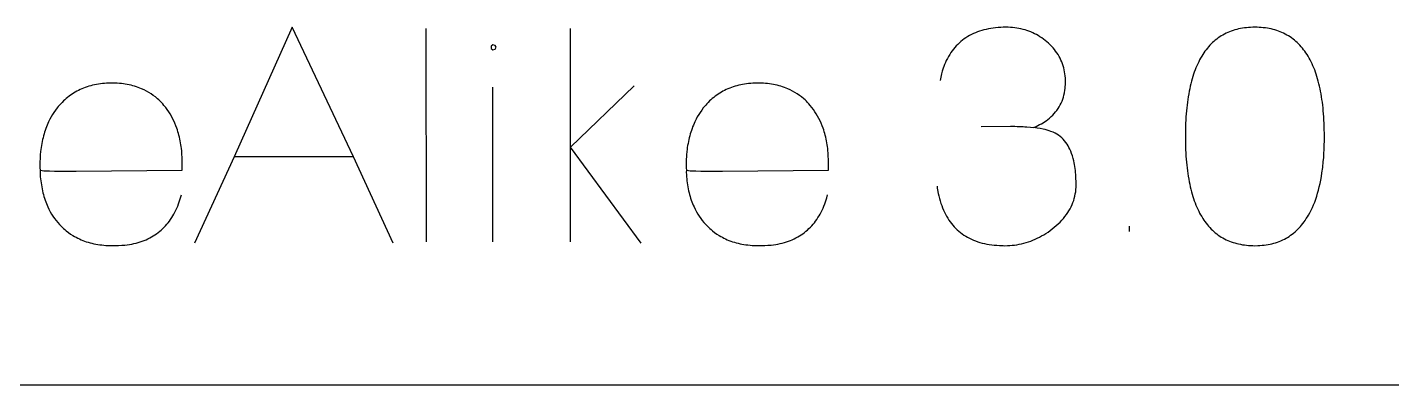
# Model space of a CAD drawing. Extents: x -148 to 148, y -92 to 92.
# Drawn here: x 91.73 to 110.81, y -92 to -87 of the extents above; entities that cross this region are included whole.
import ezdxf

# ---------------------------------------------------------------- set-up
doc = ezdxf.new("R2010")
doc.units = 0
doc.header["$MEASUREMENT"] = 0
doc.layers.get('0').update_dxf_attribs({"linetype": 'CONTINUOUS'})

msp = doc.modelspace()

# ---------------------------------------------------------------- linework, layer by layer
for p, q in [((95.439, -87), (94.626, -88.81)), ((96.296, -88.81), (95.439, -87)), ((105.347, -87.002), (105.311, -87.004)), ((105.383, -87), (105.347, -87.002)), ((105.42, -87), (105.383, -87)), ((105.451, -87), (105.42, -87)), ((105.482, -87.002), (105.451, -87)), ((105.513, -87.004), (105.482, -87.002)), ((108.841, -87.001), (108.812, -87.003)), ((108.871, -87), (108.841, -87.001)), ((108.901, -87), (108.871, -87)), ((108.931, -87), (108.901, -87)), ((108.961, -87.001), (108.931, -87)), ((108.99, -87.003), (108.961, -87.001)), ((97.31, -87.018), (97.313, -90)), ((99.329, -88.678), (99.333, -87.018)), ((104.813, -87.181), (104.79, -87.2)), ((104.837, -87.163), (104.813, -87.181)), ((104.861, -87.147), (104.837, -87.163)), ((104.886, -87.131), (104.861, -87.147)), ((104.912, -87.116), (104.886, -87.131)), ((104.938, -87.102), (104.912, -87.116)), ((104.965, -87.089), (104.938, -87.102)), ((104.993, -87.076), (104.965, -87.089)), ((105.022, -87.065), (104.993, -87.076)), ((105.051, -87.055), (105.022, -87.065)), ((105.081, -87.045), (105.051, -87.055)), ((105.112, -87.037), (105.081, -87.045)), ((105.143, -87.029), (105.112, -87.037)), ((105.175, -87.022), (105.143, -87.029)), ((105.208, -87.016), (105.175, -87.022)), ((105.242, -87.011), (105.208, -87.016)), ((105.276, -87.007), (105.242, -87.011)), ((105.311, -87.004), (105.276, -87.007)), ((105.543, -87.007), (105.513, -87.004)), ((105.572, -87.011), (105.543, -87.007)), ((105.602, -87.016), (105.572, -87.011)), ((105.63, -87.022), (105.602, -87.016)), ((105.659, -87.029), (105.63, -87.022)), ((105.687, -87.037), (105.659, -87.029)), ((105.714, -87.046), (105.687, -87.037)), ((105.741, -87.055), (105.714, -87.046)), ((105.768, -87.066), (105.741, -87.055)), ((105.795, -87.077), (105.768, -87.066)), ((105.82, -87.09), (105.795, -87.077)), ((105.846, -87.103), (105.82, -87.09)), ((105.871, -87.117), (105.846, -87.103)), ((105.896, -87.132), (105.871, -87.117)), ((105.92, -87.148), (105.896, -87.132)), ((105.944, -87.165), (105.92, -87.148)), ((105.967, -87.183), (105.944, -87.165)), ((105.99, -87.202), (105.967, -87.183)), ((108.347, -87.181), (108.328, -87.197)), ((108.368, -87.165), (108.347, -87.181)), ((108.388, -87.149), (108.368, -87.165)), ((108.409, -87.135), (108.388, -87.149)), ((108.431, -87.121), (108.409, -87.135)), ((108.453, -87.108), (108.431, -87.121)), ((108.476, -87.096), (108.453, -87.108)), ((108.499, -87.084), (108.476, -87.096)), ((108.522, -87.073), (108.499, -87.084)), ((108.546, -87.063), (108.522, -87.073)), ((108.571, -87.054), (108.546, -87.063)), ((108.596, -87.045), (108.571, -87.054)), ((108.621, -87.037), (108.596, -87.045)), ((108.647, -87.03), (108.621, -87.037)), ((108.673, -87.024), (108.647, -87.03)), ((108.7, -87.018), (108.673, -87.024)), ((108.727, -87.013), (108.7, -87.018)), ((108.755, -87.009), (108.727, -87.013)), ((108.783, -87.006), (108.755, -87.009)), ((108.812, -87.003), (108.783, -87.006)), ((109.019, -87.006), (108.99, -87.003)), ((109.047, -87.009), (109.019, -87.006)), ((109.075, -87.013), (109.047, -87.009)), ((109.102, -87.018), (109.075, -87.013)), ((109.129, -87.024), (109.102, -87.018)), ((109.155, -87.03), (109.129, -87.024)), ((109.181, -87.037), (109.155, -87.03)), ((109.207, -87.045), (109.181, -87.037)), ((109.231, -87.054), (109.207, -87.045)), ((109.256, -87.063), (109.231, -87.054)), ((109.28, -87.073), (109.256, -87.063)), ((109.303, -87.084), (109.28, -87.073)), ((109.326, -87.096), (109.303, -87.084)), ((109.349, -87.108), (109.326, -87.096)), ((109.371, -87.121), (109.349, -87.108)), ((109.393, -87.135), (109.371, -87.121)), ((109.414, -87.149), (109.393, -87.135)), ((109.434, -87.165), (109.414, -87.149)), ((109.455, -87.181), (109.434, -87.165)), ((109.474, -87.197), (109.455, -87.181)), ((98.246, -87.246), (98.223, -87.265)), ((98.223, -87.265), (98.223, -87.295)), ((98.223, -87.295), (98.246, -87.314)), ((98.276, -87.253), (98.246, -87.246)), ((98.246, -87.314), (98.276, -87.307)), ((98.289, -87.28), (98.276, -87.253)), ((98.276, -87.307), (98.289, -87.28)), ((104.633, -87.381), (104.617, -87.407)), ((104.65, -87.355), (104.633, -87.381)), ((104.668, -87.33), (104.65, -87.355)), ((104.687, -87.306), (104.668, -87.33)), ((104.706, -87.283), (104.687, -87.306)), ((104.726, -87.261), (104.706, -87.283)), ((104.747, -87.239), (104.726, -87.261)), ((104.768, -87.219), (104.747, -87.239)), ((104.79, -87.2), (104.768, -87.219)), ((106.014, -87.222), (105.99, -87.202)), ((106.036, -87.244), (106.014, -87.222)), ((106.058, -87.266), (106.036, -87.244)), ((106.078, -87.288), (106.058, -87.266)), ((106.097, -87.311), (106.078, -87.288)), ((106.115, -87.334), (106.097, -87.311)), ((106.132, -87.358), (106.115, -87.334)), ((106.148, -87.382), (106.132, -87.358)), ((106.163, -87.407), (106.148, -87.382)), ((108.172, -87.382), (108.157, -87.406)), ((108.187, -87.359), (108.172, -87.382)), ((108.203, -87.336), (108.187, -87.359)), ((108.219, -87.314), (108.203, -87.336)), ((108.236, -87.293), (108.219, -87.314)), ((108.254, -87.272), (108.236, -87.293)), ((108.271, -87.252), (108.254, -87.272)), ((108.29, -87.233), (108.271, -87.252)), ((108.308, -87.215), (108.29, -87.233)), ((108.328, -87.197), (108.308, -87.215)), ((109.493, -87.215), (109.474, -87.197)), ((109.512, -87.233), (109.493, -87.215)), ((109.531, -87.252), (109.512, -87.233)), ((109.548, -87.272), (109.531, -87.252)), ((109.566, -87.293), (109.548, -87.272)), ((109.582, -87.314), (109.566, -87.293)), ((109.599, -87.336), (109.582, -87.314)), ((109.615, -87.359), (109.599, -87.336)), ((109.63, -87.382), (109.615, -87.359)), ((109.645, -87.406), (109.63, -87.382)), ((104.542, -87.574), (104.53, -87.612)), ((104.551, -87.547), (104.542, -87.574)), ((104.56, -87.522), (104.551, -87.547)), ((104.573, -87.491), (104.56, -87.522)), ((104.586, -87.463), (104.573, -87.491)), ((104.601, -87.435), (104.586, -87.463)), ((104.617, -87.407), (104.601, -87.435)), ((106.176, -87.432), (106.163, -87.407)), ((106.189, -87.458), (106.176, -87.432)), ((106.2, -87.484), (106.189, -87.458)), ((106.21, -87.511), (106.2, -87.484)), ((106.219, -87.538), (106.21, -87.511)), ((106.227, -87.565), (106.219, -87.538)), ((106.234, -87.594), (106.227, -87.565)), ((108.077, -87.568), (108.065, -87.597)), ((108.089, -87.539), (108.077, -87.568)), ((108.102, -87.511), (108.089, -87.539)), ((108.115, -87.484), (108.102, -87.511)), ((108.128, -87.457), (108.115, -87.484)), ((108.142, -87.431), (108.128, -87.457)), ((108.157, -87.406), (108.142, -87.431)), ((109.66, -87.431), (109.645, -87.406)), ((109.674, -87.457), (109.66, -87.431)), ((109.687, -87.484), (109.674, -87.457)), ((109.7, -87.511), (109.687, -87.484)), ((109.713, -87.539), (109.7, -87.511)), ((109.725, -87.568), (109.713, -87.539)), ((109.737, -87.597), (109.725, -87.568)), ((104.508, -87.697), (104.498, -87.743)), ((104.519, -87.653), (104.508, -87.697)), ((104.53, -87.612), (104.519, -87.653)), ((106.24, -87.622), (106.234, -87.594)), ((106.245, -87.652), (106.24, -87.622)), ((106.248, -87.681), (106.245, -87.652)), ((106.251, -87.711), (106.248, -87.681)), ((106.252, -87.742), (106.251, -87.711)), ((106.252, -87.776), (106.252, -87.742)), ((108.014, -87.756), (108.006, -87.79)), ((108.024, -87.722), (108.014, -87.756)), ((108.033, -87.69), (108.024, -87.722)), ((108.044, -87.658), (108.033, -87.69)), ((108.054, -87.627), (108.044, -87.658)), ((108.065, -87.597), (108.054, -87.627)), ((109.748, -87.627), (109.737, -87.597)), ((109.758, -87.658), (109.748, -87.627)), ((109.769, -87.69), (109.758, -87.658)), ((109.778, -87.722), (109.769, -87.69)), ((109.788, -87.756), (109.778, -87.722)), ((109.796, -87.79), (109.788, -87.756)), ((92.339, -87.949), (92.318, -87.964)), ((92.36, -87.934), (92.339, -87.949)), ((92.382, -87.92), (92.36, -87.934)), ((92.404, -87.907), (92.382, -87.92)), ((92.426, -87.895), (92.404, -87.907)), ((92.449, -87.883), (92.426, -87.895)), ((92.472, -87.872), (92.449, -87.883)), ((92.496, -87.861), (92.472, -87.872)), ((92.52, -87.851), (92.496, -87.861)), ((92.545, -87.842), (92.52, -87.851)), ((92.57, -87.833), (92.545, -87.842)), ((92.596, -87.825), (92.57, -87.833)), ((92.621, -87.818), (92.596, -87.825)), ((92.648, -87.812), (92.621, -87.818)), ((92.675, -87.806), (92.648, -87.812)), ((92.702, -87.8), (92.675, -87.806)), ((92.729, -87.796), (92.702, -87.8)), ((92.757, -87.792), (92.729, -87.796)), ((92.786, -87.788), (92.757, -87.792)), ((92.815, -87.786), (92.786, -87.788)), ((92.844, -87.784), (92.815, -87.786)), ((92.874, -87.783), (92.844, -87.784)), ((92.904, -87.782), (92.874, -87.783)), ((92.934, -87.782), (92.904, -87.782)), ((92.964, -87.783), (92.934, -87.782)), ((92.993, -87.784), (92.964, -87.783)), ((93.022, -87.786), (92.993, -87.784)), ((93.05, -87.788), (93.022, -87.786)), ((93.078, -87.792), (93.05, -87.788)), ((93.105, -87.795), (93.078, -87.792)), ((93.132, -87.8), (93.105, -87.795)), ((93.158, -87.805), (93.132, -87.8)), ((93.185, -87.811), (93.158, -87.805)), ((93.21, -87.817), (93.185, -87.811)), ((93.236, -87.824), (93.21, -87.817)), ((93.26, -87.832), (93.236, -87.824)), ((93.285, -87.841), (93.26, -87.832)), ((93.309, -87.85), (93.285, -87.841)), ((93.333, -87.859), (93.309, -87.85)), ((93.367, -87.875), (93.333, -87.859)), ((93.401, -87.892), (93.367, -87.875)), ((93.434, -87.911), (93.401, -87.892)), ((93.466, -87.931), (93.434, -87.911)), ((93.496, -87.953), (93.466, -87.931)), ((93.526, -87.975), (93.496, -87.953)), ((98.244, -90), (98.244, -87.839)), ((99.329, -88.678), (100.22, -87.818)), ((101.375, -87.949), (101.354, -87.964)), ((101.396, -87.934), (101.375, -87.949)), ((101.418, -87.92), (101.396, -87.934)), ((101.44, -87.907), (101.418, -87.92)), ((101.462, -87.895), (101.44, -87.907)), ((101.485, -87.883), (101.462, -87.895)), ((101.509, -87.872), (101.485, -87.883)), ((101.532, -87.861), (101.509, -87.872)), ((101.557, -87.851), (101.532, -87.861)), ((101.581, -87.842), (101.557, -87.851)), ((101.606, -87.833), (101.581, -87.842)), ((101.632, -87.825), (101.606, -87.833)), ((101.658, -87.818), (101.632, -87.825)), ((101.684, -87.812), (101.658, -87.818)), ((101.711, -87.806), (101.684, -87.812)), ((101.738, -87.8), (101.711, -87.806)), ((101.766, -87.796), (101.738, -87.8)), ((101.794, -87.792), (101.766, -87.796)), ((101.822, -87.788), (101.794, -87.792)), ((101.851, -87.786), (101.822, -87.788)), ((101.881, -87.784), (101.851, -87.786)), ((101.91, -87.783), (101.881, -87.784)), ((101.941, -87.782), (101.91, -87.783)), ((101.971, -87.782), (101.941, -87.782)), ((102, -87.783), (101.971, -87.782)), ((102.029, -87.784), (102, -87.783)), ((102.058, -87.786), (102.029, -87.784)), ((102.086, -87.788), (102.058, -87.786)), ((102.114, -87.792), (102.086, -87.788)), ((102.141, -87.795), (102.114, -87.792)), ((102.168, -87.8), (102.141, -87.795)), ((102.195, -87.805), (102.168, -87.8)), ((102.221, -87.811), (102.195, -87.805)), ((102.247, -87.817), (102.221, -87.811)), ((102.272, -87.824), (102.247, -87.817)), ((102.297, -87.832), (102.272, -87.824)), ((102.321, -87.841), (102.297, -87.832)), ((102.345, -87.85), (102.321, -87.841)), ((102.369, -87.859), (102.345, -87.85)), ((102.404, -87.875), (102.369, -87.859)), ((102.437, -87.892), (102.404, -87.875)), ((102.47, -87.911), (102.437, -87.892)), ((102.502, -87.931), (102.47, -87.911)), ((102.533, -87.953), (102.502, -87.931)), ((102.563, -87.975), (102.533, -87.953)), ((106.223, -87.978), (106.231, -87.948)), ((106.231, -87.948), (106.238, -87.918)), ((106.238, -87.918), (106.244, -87.881)), ((106.244, -87.881), (106.247, -87.856)), ((106.247, -87.856), (106.25, -87.83)), ((106.25, -87.83), (106.251, -87.803)), ((106.251, -87.803), (106.252, -87.776)), ((107.975, -87.933), (107.969, -87.971)), ((107.982, -87.896), (107.975, -87.933)), ((107.989, -87.86), (107.982, -87.896)), ((107.997, -87.824), (107.989, -87.86)), ((108.006, -87.79), (107.997, -87.824)), ((109.805, -87.824), (109.796, -87.79)), ((109.812, -87.86), (109.805, -87.824)), ((109.82, -87.896), (109.812, -87.86)), ((109.827, -87.933), (109.82, -87.896)), ((109.833, -87.971), (109.827, -87.933)), ((92.151, -88.129), (92.129, -88.159)), ((92.167, -88.109), (92.151, -88.129)), ((92.185, -88.089), (92.167, -88.109)), ((92.202, -88.069), (92.185, -88.089)), ((92.221, -88.05), (92.202, -88.069)), ((92.239, -88.031), (92.221, -88.05)), ((92.258, -88.013), (92.239, -88.031)), ((92.278, -87.996), (92.258, -88.013)), ((92.298, -87.98), (92.278, -87.996)), ((92.318, -87.964), (92.298, -87.98)), ((93.555, -88), (93.526, -87.975)), ((93.574, -88.017), (93.555, -88)), ((93.593, -88.035), (93.574, -88.017)), ((93.611, -88.053), (93.593, -88.035)), ((93.628, -88.072), (93.611, -88.053)), ((93.645, -88.092), (93.628, -88.072)), ((93.67, -88.122), (93.645, -88.092)), ((93.691, -88.151), (93.67, -88.122)), ((101.187, -88.129), (101.165, -88.159)), ((101.204, -88.109), (101.187, -88.129)), ((101.221, -88.089), (101.204, -88.109)), ((101.239, -88.069), (101.221, -88.089)), ((101.257, -88.05), (101.239, -88.069)), ((101.276, -88.031), (101.257, -88.05)), ((101.295, -88.013), (101.276, -88.031)), ((101.314, -87.996), (101.295, -88.013)), ((101.334, -87.98), (101.314, -87.996)), ((101.354, -87.964), (101.334, -87.98)), ((102.592, -88), (102.563, -87.975)), ((102.611, -88.017), (102.592, -88)), ((102.629, -88.035), (102.611, -88.017)), ((102.647, -88.053), (102.629, -88.035)), ((102.665, -88.072), (102.647, -88.053)), ((102.682, -88.092), (102.665, -88.072)), ((102.706, -88.122), (102.682, -88.092)), ((102.728, -88.151), (102.706, -88.122)), ((106.133, -88.162), (106.15, -88.138)), ((106.15, -88.138), (106.165, -88.113)), ((106.165, -88.113), (106.179, -88.087)), ((106.179, -88.087), (106.192, -88.061)), ((106.192, -88.061), (106.204, -88.034)), ((106.204, -88.034), (106.214, -88.006)), ((106.214, -88.006), (106.223, -87.978)), ((107.948, -88.129), (107.944, -88.17)), ((107.952, -88.088), (107.948, -88.129)), ((107.957, -88.048), (107.952, -88.088)), ((107.963, -88.009), (107.957, -88.048)), ((107.969, -87.971), (107.963, -88.009)), ((109.839, -88.009), (109.833, -87.971)), ((109.845, -88.048), (109.839, -88.009)), ((109.85, -88.088), (109.845, -88.048)), ((109.854, -88.129), (109.85, -88.088)), ((109.858, -88.17), (109.854, -88.129)), ((92.033, -88.322), (92.023, -88.345)), ((92.05, -88.287), (92.033, -88.322)), ((92.068, -88.254), (92.05, -88.287)), ((92.087, -88.222), (92.068, -88.254)), ((92.107, -88.19), (92.087, -88.222)), ((92.129, -88.159), (92.107, -88.19)), ((93.712, -88.181), (93.691, -88.151)), ((93.731, -88.211), (93.712, -88.181)), ((93.75, -88.243), (93.731, -88.211)), ((93.767, -88.275), (93.75, -88.243)), ((93.784, -88.308), (93.767, -88.275)), ((93.799, -88.342), (93.784, -88.308)), ((101.07, -88.322), (101.059, -88.345)), ((101.086, -88.287), (101.07, -88.322)), ((101.104, -88.254), (101.086, -88.287)), ((101.124, -88.222), (101.104, -88.254)), ((101.144, -88.19), (101.124, -88.222)), ((101.165, -88.159), (101.144, -88.19)), ((102.748, -88.181), (102.728, -88.151)), ((102.768, -88.211), (102.748, -88.181)), ((102.786, -88.243), (102.768, -88.211)), ((102.804, -88.275), (102.786, -88.243)), ((102.82, -88.308), (102.804, -88.275)), ((102.835, -88.342), (102.82, -88.308)), ((105.915, -88.35), (105.938, -88.336)), ((105.938, -88.336), (105.96, -88.322)), ((105.96, -88.322), (105.981, -88.308)), ((105.981, -88.308), (106.006, -88.289)), ((106.006, -88.289), (106.031, -88.27)), ((106.031, -88.27), (106.054, -88.25)), ((106.054, -88.25), (106.075, -88.229)), ((106.075, -88.229), (106.096, -88.207)), ((106.096, -88.207), (106.115, -88.185)), ((106.115, -88.185), (106.133, -88.162)), ((107.935, -88.299), (107.932, -88.343)), ((107.937, -88.255), (107.935, -88.299)), ((107.94, -88.212), (107.937, -88.255)), ((107.944, -88.17), (107.94, -88.212)), ((109.862, -88.212), (109.858, -88.17)), ((109.865, -88.255), (109.862, -88.212)), ((109.867, -88.299), (109.865, -88.255)), ((109.869, -88.343), (109.867, -88.299)), ((91.961, -88.518), (91.955, -88.545)), ((91.969, -88.492), (91.961, -88.518)), ((91.976, -88.467), (91.969, -88.492)), ((91.985, -88.442), (91.976, -88.467)), ((91.993, -88.417), (91.985, -88.442)), ((92.003, -88.393), (91.993, -88.417)), ((92.012, -88.368), (92.003, -88.393)), ((92.023, -88.345), (92.012, -88.368)), ((93.813, -88.377), (93.799, -88.342)), ((93.826, -88.412), (93.813, -88.377)), ((93.834, -88.436), (93.826, -88.412)), ((93.842, -88.461), (93.834, -88.436)), ((93.849, -88.486), (93.842, -88.461)), ((93.856, -88.511), (93.849, -88.486)), ((93.863, -88.537), (93.856, -88.511)), ((100.998, -88.518), (100.991, -88.545)), ((101.005, -88.492), (100.998, -88.518)), ((101.013, -88.467), (101.005, -88.492)), ((101.021, -88.442), (101.013, -88.467)), ((101.03, -88.417), (101.021, -88.442)), ((101.039, -88.393), (101.03, -88.417)), ((101.049, -88.368), (101.039, -88.393)), ((101.059, -88.345), (101.049, -88.368)), ((102.849, -88.377), (102.835, -88.342)), ((102.863, -88.412), (102.849, -88.377)), ((102.871, -88.436), (102.863, -88.412)), ((102.879, -88.461), (102.871, -88.436)), ((102.886, -88.486), (102.879, -88.461)), ((102.893, -88.511), (102.886, -88.486)), ((102.899, -88.537), (102.893, -88.511)), ((105.072, -88.387), (105.485, -88.385)), ((105.485, -88.385), (105.546, -88.385)), ((105.546, -88.385), (105.575, -88.386)), ((105.575, -88.386), (105.604, -88.387)), ((105.604, -88.387), (105.632, -88.388)), ((105.632, -88.388), (105.659, -88.389)), ((105.659, -88.389), (105.686, -88.391)), ((105.686, -88.391), (105.712, -88.393)), ((105.712, -88.393), (105.763, -88.397)), ((105.763, -88.397), (105.811, -88.403)), ((105.811, -88.403), (105.841, -88.387)), ((105.857, -88.409), (105.811, -88.403)), ((105.841, -88.387), (105.867, -88.375)), ((105.9, -88.417), (105.857, -88.409)), ((105.867, -88.375), (105.891, -88.362)), ((105.891, -88.362), (105.915, -88.35)), ((105.941, -88.425), (105.9, -88.417)), ((105.97, -88.432), (105.941, -88.425)), ((105.997, -88.44), (105.97, -88.432)), ((106.024, -88.448), (105.997, -88.44)), ((106.049, -88.457), (106.024, -88.448)), ((106.08, -88.469), (106.049, -88.457)), ((106.109, -88.483), (106.08, -88.469)), ((106.132, -88.496), (106.109, -88.483)), ((106.156, -88.511), (106.132, -88.496)), ((106.178, -88.527), (106.156, -88.511)), ((106.199, -88.546), (106.178, -88.527)), ((107.93, -88.434), (107.929, -88.481)), ((107.929, -88.481), (107.929, -88.528)), ((107.929, -88.528), (107.929, -88.576)), ((107.931, -88.388), (107.93, -88.434)), ((107.932, -88.343), (107.931, -88.388)), ((109.871, -88.388), (109.869, -88.343)), ((109.872, -88.434), (109.871, -88.388)), ((109.873, -88.481), (109.872, -88.434)), ((109.873, -88.528), (109.873, -88.481)), ((109.873, -88.59), (109.873, -88.528)), ((91.924, -88.71), (91.921, -88.739)), ((91.928, -88.682), (91.924, -88.71)), ((91.932, -88.654), (91.928, -88.682)), ((91.937, -88.626), (91.932, -88.654)), ((91.943, -88.598), (91.937, -88.626)), ((91.948, -88.571), (91.943, -88.598)), ((91.955, -88.545), (91.948, -88.571)), ((93.868, -88.563), (93.863, -88.537)), ((93.874, -88.589), (93.868, -88.563)), ((93.879, -88.616), (93.874, -88.589)), ((93.883, -88.643), (93.879, -88.616)), ((93.887, -88.67), (93.883, -88.643)), ((93.891, -88.698), (93.887, -88.67)), ((93.894, -88.726), (93.891, -88.698)), ((99.333, -90), (99.329, -88.678)), ((100.32, -90.018), (99.329, -88.678)), ((100.96, -88.71), (100.957, -88.739)), ((100.964, -88.682), (100.96, -88.71)), ((100.969, -88.654), (100.964, -88.682)), ((100.974, -88.626), (100.969, -88.654)), ((100.979, -88.598), (100.974, -88.626)), ((100.985, -88.571), (100.979, -88.598)), ((100.991, -88.545), (100.985, -88.571)), ((102.905, -88.563), (102.899, -88.537)), ((102.91, -88.589), (102.905, -88.563)), ((102.915, -88.616), (102.91, -88.589)), ((102.92, -88.643), (102.915, -88.616)), ((102.924, -88.67), (102.92, -88.643)), ((102.927, -88.698), (102.924, -88.67)), ((102.93, -88.726), (102.927, -88.698)), ((106.22, -88.566), (106.199, -88.546)), ((106.239, -88.587), (106.22, -88.566)), ((106.257, -88.611), (106.239, -88.587)), ((106.275, -88.635), (106.257, -88.611)), ((106.288, -88.657), (106.275, -88.635)), ((106.301, -88.68), (106.288, -88.657)), ((106.313, -88.704), (106.301, -88.68)), ((106.326, -88.734), (106.313, -88.704)), ((107.929, -88.576), (107.93, -88.622)), ((107.93, -88.622), (107.931, -88.668)), ((107.931, -88.668), (107.932, -88.713)), ((107.932, -88.713), (107.935, -88.758)), ((109.866, -88.767), (109.869, -88.709)), ((109.869, -88.709), (109.872, -88.65)), ((109.872, -88.65), (109.873, -88.59)), ((91.911, -88.905), (91.91, -88.937)), ((91.913, -88.844), (91.911, -88.874)), ((91.911, -88.874), (91.911, -88.905)), ((91.914, -88.813), (91.913, -88.844)), ((91.917, -88.783), (91.914, -88.813)), ((91.921, -88.739), (91.917, -88.783)), ((93.896, -88.755), (93.894, -88.726)), ((93.898, -88.784), (93.896, -88.755)), ((93.9, -88.813), (93.898, -88.784)), ((93.901, -88.842), (93.9, -88.813)), ((93.902, -88.872), (93.901, -88.842)), ((93.902, -88.903), (93.902, -88.872)), ((93.902, -88.943), (93.902, -88.903)), ((94.626, -88.81), (94.074, -90.018)), ((96.296, -88.81), (94.626, -88.81)), ((96.853, -90.018), (96.296, -88.81)), ((100.948, -88.874), (100.947, -88.905)), ((100.947, -88.905), (100.947, -88.937)), ((100.949, -88.844), (100.948, -88.874)), ((100.951, -88.813), (100.949, -88.844)), ((100.953, -88.783), (100.951, -88.813)), ((100.957, -88.739), (100.953, -88.783)), ((102.933, -88.755), (102.93, -88.726)), ((102.935, -88.784), (102.933, -88.755)), ((102.936, -88.813), (102.935, -88.784)), ((102.938, -88.842), (102.936, -88.813)), ((102.938, -88.872), (102.938, -88.842)), ((102.939, -88.903), (102.938, -88.872)), ((102.938, -88.943), (102.939, -88.903)), ((106.338, -88.766), (106.326, -88.734)), ((106.35, -88.799), (106.338, -88.766)), ((106.36, -88.834), (106.35, -88.799)), ((106.369, -88.87), (106.36, -88.834)), ((106.374, -88.895), (106.369, -88.87)), ((106.379, -88.921), (106.374, -88.895)), ((107.935, -88.758), (107.937, -88.801)), ((107.937, -88.801), (107.94, -88.844)), ((107.94, -88.844), (107.944, -88.886)), ((107.944, -88.886), (107.948, -88.927)), ((109.853, -88.933), (109.855, -88.906)), ((109.855, -88.906), (109.858, -88.879)), ((109.858, -88.879), (109.863, -88.824)), ((109.863, -88.824), (109.866, -88.767)), ((91.91, -88.937), (91.911, -88.968)), ((91.911, -88.968), (91.917, -89)), ((91.917, -89), (91.913, -89.03)), ((91.913, -89.03), (91.914, -89.06)), ((91.914, -89.06), (91.917, -89.09)), ((91.917, -89), (91.942, -89.005)), ((91.917, -89.09), (91.92, -89.12)), ((91.942, -89.005), (91.968, -89.007)), ((91.968, -89.007), (92.045, -89.01)), ((92.045, -89.01), (92.115, -89.011)), ((92.115, -89.011), (92.418, -89.013)), ((92.418, -89.013), (93.9, -89)), ((93.9, -89), (93.902, -88.943)), ((100.947, -88.937), (100.947, -88.968)), ((100.947, -88.968), (100.953, -89)), ((100.953, -89), (100.949, -89.03)), ((100.949, -89.03), (100.951, -89.06)), ((100.951, -89.06), (100.953, -89.09)), ((100.953, -89), (100.979, -89.005)), ((100.953, -89.09), (100.956, -89.12)), ((100.979, -89.005), (101.004, -89.007)), ((101.004, -89.007), (101.081, -89.01)), ((101.081, -89.01), (101.151, -89.011)), ((101.151, -89.011), (101.454, -89.013)), ((101.454, -89.013), (102.937, -89)), ((102.937, -89), (102.938, -88.943)), ((106.383, -88.947), (106.379, -88.921)), ((106.387, -88.974), (106.383, -88.947)), ((106.391, -89.002), (106.387, -88.974)), ((106.393, -89.031), (106.391, -89.002)), ((106.396, -89.06), (106.393, -89.031)), ((106.398, -89.09), (106.396, -89.06)), ((106.399, -89.121), (106.398, -89.09)), ((107.948, -88.927), (107.952, -88.968)), ((107.952, -88.968), (107.957, -89.008)), ((107.957, -89.008), (107.963, -89.047)), ((107.963, -89.047), (107.969, -89.085)), ((107.969, -89.085), (107.975, -89.123)), ((109.822, -89.137), (109.831, -89.088)), ((109.831, -89.088), (109.839, -89.038)), ((109.839, -89.038), (109.843, -89.012)), ((109.843, -89.012), (109.846, -88.986)), ((109.846, -88.986), (109.85, -88.96)), ((109.85, -88.96), (109.853, -88.933)), ((91.92, -89.12), (91.923, -89.149)), ((91.923, -89.149), (91.927, -89.177)), ((91.927, -89.177), (91.931, -89.206)), ((91.931, -89.206), (91.936, -89.233)), ((91.936, -89.233), (91.941, -89.261)), ((91.941, -89.261), (91.947, -89.288)), ((91.947, -89.288), (91.953, -89.314)), ((100.956, -89.12), (100.959, -89.149)), ((100.959, -89.149), (100.963, -89.177)), ((100.963, -89.177), (100.967, -89.206)), ((100.967, -89.206), (100.972, -89.233)), ((100.972, -89.233), (100.977, -89.261)), ((100.977, -89.261), (100.983, -89.288)), ((100.983, -89.288), (100.989, -89.314)), ((104.456, -89.224), (104.46, -89.249)), ((104.46, -89.249), (104.464, -89.275)), ((104.464, -89.275), (104.474, -89.324)), ((106.395, -89.301), (106.398, -89.27)), ((106.398, -89.27), (106.4, -89.238)), ((106.4, -89.152), (106.399, -89.121)), ((106.401, -89.184), (106.4, -89.152)), ((106.4, -89.238), (106.401, -89.184)), ((107.975, -89.123), (107.982, -89.16)), ((107.982, -89.16), (107.989, -89.196)), ((107.989, -89.196), (107.997, -89.231)), ((107.997, -89.231), (108.006, -89.266)), ((108.006, -89.266), (108.014, -89.3)), ((109.778, -89.321), (109.791, -89.277)), ((109.791, -89.277), (109.802, -89.232)), ((109.802, -89.232), (109.813, -89.185)), ((109.813, -89.185), (109.822, -89.137)), ((91.953, -89.314), (91.96, -89.341)), ((91.96, -89.341), (91.967, -89.366)), ((91.967, -89.366), (91.975, -89.392)), ((91.975, -89.392), (91.983, -89.417)), ((91.983, -89.417), (91.992, -89.441)), ((91.992, -89.441), (92.001, -89.465)), ((92.001, -89.465), (92.011, -89.489)), ((93.838, -89.501), (93.849, -89.471)), ((93.849, -89.471), (93.864, -89.43)), ((93.864, -89.43), (93.878, -89.388)), ((93.878, -89.388), (93.89, -89.344)), ((100.989, -89.314), (100.996, -89.341)), ((100.996, -89.341), (101.004, -89.366)), ((101.004, -89.366), (101.011, -89.392)), ((101.011, -89.392), (101.02, -89.417)), ((101.02, -89.417), (101.029, -89.441)), ((101.029, -89.441), (101.038, -89.465)), ((101.038, -89.465), (101.048, -89.489)), ((102.874, -89.501), (102.886, -89.471)), ((102.886, -89.471), (102.9, -89.43)), ((102.9, -89.43), (102.914, -89.388)), ((102.914, -89.388), (102.926, -89.344)), ((104.474, -89.324), (104.482, -89.36)), ((104.482, -89.36), (104.491, -89.395)), ((104.491, -89.395), (104.5, -89.43)), ((104.5, -89.43), (104.511, -89.463)), ((104.511, -89.463), (104.522, -89.495)), ((106.332, -89.51), (106.345, -89.481)), ((106.345, -89.481), (106.357, -89.452)), ((106.357, -89.452), (106.367, -89.423)), ((106.367, -89.423), (106.376, -89.393)), ((106.376, -89.393), (106.384, -89.363)), ((106.384, -89.363), (106.39, -89.332)), ((106.39, -89.332), (106.395, -89.301)), ((108.014, -89.3), (108.024, -89.333)), ((108.024, -89.333), (108.033, -89.366)), ((108.033, -89.366), (108.044, -89.397)), ((108.044, -89.397), (108.054, -89.428)), ((108.054, -89.428), (108.065, -89.458)), ((108.065, -89.458), (108.077, -89.488)), ((109.721, -89.485), (109.737, -89.446)), ((109.737, -89.446), (109.752, -89.405)), ((109.752, -89.405), (109.765, -89.364)), ((109.765, -89.364), (109.778, -89.321)), ((92.011, -89.489), (92.022, -89.512)), ((92.022, -89.512), (92.038, -89.546)), ((92.038, -89.546), (92.056, -89.58)), ((92.056, -89.58), (92.074, -89.612)), ((92.074, -89.612), (92.094, -89.643)), ((92.094, -89.643), (92.115, -89.674)), ((92.115, -89.674), (92.137, -89.703)), ((93.738, -89.687), (93.754, -89.663)), ((93.754, -89.663), (93.77, -89.638)), ((93.77, -89.638), (93.785, -89.612)), ((93.785, -89.612), (93.799, -89.585)), ((93.799, -89.585), (93.813, -89.558)), ((93.813, -89.558), (93.825, -89.53)), ((93.825, -89.53), (93.838, -89.501)), ((101.048, -89.489), (101.058, -89.512)), ((101.058, -89.512), (101.074, -89.546)), ((101.074, -89.546), (101.092, -89.58)), ((101.092, -89.58), (101.111, -89.612)), ((101.111, -89.612), (101.131, -89.643)), ((101.131, -89.643), (101.152, -89.674)), ((101.152, -89.674), (101.174, -89.703)), ((102.775, -89.687), (102.791, -89.663)), ((102.791, -89.663), (102.806, -89.638)), ((102.806, -89.638), (102.821, -89.612)), ((102.821, -89.612), (102.835, -89.585)), ((102.835, -89.585), (102.849, -89.558)), ((102.849, -89.558), (102.862, -89.53)), ((102.862, -89.53), (102.874, -89.501)), ((104.522, -89.495), (104.534, -89.527)), ((104.534, -89.527), (104.547, -89.557)), ((104.547, -89.557), (104.56, -89.587)), ((104.56, -89.587), (104.575, -89.616)), ((104.575, -89.616), (104.59, -89.644)), ((104.59, -89.644), (104.606, -89.671)), ((104.606, -89.671), (104.622, -89.697)), ((106.201, -89.699), (106.224, -89.673)), ((106.224, -89.673), (106.245, -89.647)), ((106.245, -89.647), (106.265, -89.62)), ((106.265, -89.62), (106.284, -89.593)), ((106.284, -89.593), (106.301, -89.566)), ((106.301, -89.566), (106.317, -89.538)), ((106.317, -89.538), (106.332, -89.51)), ((108.077, -89.488), (108.089, -89.517)), ((108.089, -89.517), (108.102, -89.544)), ((108.102, -89.544), (108.115, -89.572)), ((108.115, -89.572), (108.128, -89.598)), ((108.128, -89.598), (108.142, -89.624)), ((108.142, -89.624), (108.157, -89.649)), ((108.157, -89.649), (108.172, -89.673)), ((108.172, -89.673), (108.187, -89.696)), ((109.62, -89.677), (109.636, -89.653)), ((109.636, -89.653), (109.65, -89.629)), ((109.65, -89.629), (109.669, -89.595)), ((109.669, -89.595), (109.688, -89.559)), ((109.688, -89.559), (109.705, -89.523)), ((109.705, -89.523), (109.721, -89.485)), ((92.137, -89.703), (92.161, -89.732)), ((92.161, -89.732), (92.186, -89.76)), ((92.186, -89.76), (92.204, -89.779)), ((92.204, -89.779), (92.222, -89.797)), ((92.222, -89.797), (92.241, -89.815)), ((92.241, -89.815), (92.26, -89.831)), ((92.26, -89.831), (92.28, -89.848)), ((92.28, -89.848), (92.31, -89.871)), ((93.565, -89.871), (93.587, -89.854)), ((93.587, -89.854), (93.608, -89.836)), ((93.608, -89.836), (93.629, -89.817)), ((93.629, -89.817), (93.648, -89.797)), ((93.648, -89.797), (93.668, -89.777)), ((93.668, -89.777), (93.686, -89.756)), ((93.686, -89.756), (93.704, -89.734)), ((93.704, -89.734), (93.722, -89.711)), ((93.722, -89.711), (93.738, -89.687)), ((101.174, -89.703), (101.197, -89.732)), ((101.197, -89.732), (101.222, -89.76)), ((101.222, -89.76), (101.24, -89.779)), ((101.24, -89.779), (101.259, -89.797)), ((101.259, -89.797), (101.277, -89.815)), ((101.277, -89.815), (101.296, -89.831)), ((101.296, -89.831), (101.316, -89.848)), ((101.316, -89.848), (101.346, -89.871)), ((102.602, -89.871), (102.623, -89.854)), ((102.623, -89.854), (102.645, -89.836)), ((102.645, -89.836), (102.665, -89.817)), ((102.665, -89.817), (102.685, -89.797)), ((102.685, -89.797), (102.704, -89.777)), ((102.704, -89.777), (102.723, -89.756)), ((102.723, -89.756), (102.741, -89.734)), ((102.741, -89.734), (102.758, -89.711)), ((102.758, -89.711), (102.775, -89.687)), ((104.622, -89.697), (104.64, -89.722)), ((104.64, -89.722), (104.658, -89.746)), ((104.658, -89.746), (104.677, -89.769)), ((104.677, -89.769), (104.697, -89.792)), ((104.697, -89.792), (104.717, -89.813)), ((104.717, -89.813), (104.739, -89.834)), ((104.739, -89.834), (104.761, -89.853)), ((104.761, -89.853), (104.784, -89.872)), ((105.978, -89.883), (106.008, -89.864)), ((106.008, -89.864), (106.037, -89.843)), ((106.037, -89.843), (106.066, -89.821)), ((106.066, -89.821), (106.095, -89.798)), ((106.095, -89.798), (106.124, -89.774)), ((106.124, -89.774), (106.151, -89.749)), ((106.151, -89.749), (106.176, -89.724)), ((106.176, -89.724), (106.201, -89.699)), ((107.147, -89.855), (107.149, -89.782)), ((108.187, -89.696), (108.203, -89.719)), ((108.203, -89.719), (108.219, -89.741)), ((108.219, -89.741), (108.236, -89.762)), ((108.236, -89.762), (108.254, -89.783)), ((108.254, -89.783), (108.271, -89.803)), ((108.271, -89.803), (108.29, -89.822)), ((108.29, -89.822), (108.308, -89.84)), ((108.308, -89.84), (108.328, -89.857)), ((108.328, -89.857), (108.347, -89.874)), ((109.442, -89.879), (109.462, -89.862)), ((109.462, -89.862), (109.481, -89.844)), ((109.481, -89.844), (109.5, -89.826)), ((109.5, -89.826), (109.519, -89.807)), ((109.519, -89.807), (109.537, -89.787)), ((109.537, -89.787), (109.555, -89.767)), ((109.555, -89.767), (109.572, -89.745)), ((109.572, -89.745), (109.589, -89.723)), ((109.589, -89.723), (109.605, -89.701)), ((109.605, -89.701), (109.62, -89.677)), ((92.31, -89.871), (92.341, -89.893)), ((92.341, -89.893), (92.373, -89.913)), ((92.373, -89.913), (92.395, -89.926)), ((92.395, -89.926), (92.417, -89.938)), ((92.417, -89.938), (92.44, -89.95)), ((92.44, -89.95), (92.463, -89.961)), ((92.463, -89.961), (92.487, -89.971)), ((92.487, -89.971), (92.511, -89.981)), ((92.511, -89.981), (92.536, -89.99)), ((92.536, -89.99), (92.56, -89.999)), ((92.56, -89.999), (92.586, -90.007)), ((92.586, -90.007), (92.612, -90.014)), ((92.612, -90.014), (92.638, -90.021)), ((92.638, -90.021), (92.665, -90.027)), ((92.665, -90.027), (92.692, -90.032)), ((92.692, -90.032), (92.719, -90.037)), ((92.719, -90.037), (92.747, -90.042)), ((92.747, -90.042), (92.776, -90.045)), ((92.776, -90.045), (92.805, -90.048)), ((92.805, -90.048), (92.834, -90.051)), ((92.834, -90.051), (92.864, -90.053)), ((92.864, -90.053), (92.894, -90.054)), ((92.894, -90.054), (92.925, -90.054)), ((92.925, -90.054), (92.964, -90.054)), ((92.964, -90.054), (93.01, -90.053)), ((93.01, -90.053), (93.055, -90.05)), ((93.055, -90.05), (93.1, -90.046)), ((93.1, -90.046), (93.132, -90.042)), ((93.132, -90.042), (93.164, -90.037)), ((93.164, -90.037), (93.195, -90.032)), ((93.195, -90.032), (93.225, -90.025)), ((93.225, -90.025), (93.255, -90.018)), ((93.255, -90.018), (93.285, -90.01)), ((93.285, -90.01), (93.313, -90.001)), ((93.313, -90.001), (93.341, -89.992)), ((93.341, -89.992), (93.369, -89.982)), ((93.369, -89.982), (93.396, -89.971)), ((93.396, -89.971), (93.422, -89.959)), ((93.422, -89.959), (93.447, -89.946)), ((93.447, -89.946), (93.472, -89.933)), ((93.472, -89.933), (93.496, -89.919)), ((93.496, -89.919), (93.52, -89.904)), ((93.52, -89.904), (93.543, -89.888)), ((93.543, -89.888), (93.565, -89.871)), ((101.346, -89.871), (101.377, -89.893)), ((101.377, -89.893), (101.409, -89.913)), ((101.409, -89.913), (101.431, -89.926)), ((101.431, -89.926), (101.454, -89.938)), ((101.454, -89.938), (101.476, -89.95)), ((101.476, -89.95), (101.5, -89.961)), ((101.5, -89.961), (101.523, -89.971)), ((101.523, -89.971), (101.547, -89.981)), ((101.547, -89.981), (101.572, -89.99)), ((101.572, -89.99), (101.597, -89.999)), ((101.597, -89.999), (101.622, -90.007)), ((101.622, -90.007), (101.648, -90.014)), ((101.648, -90.014), (101.674, -90.021)), ((101.674, -90.021), (101.701, -90.027)), ((101.701, -90.027), (101.728, -90.032)), ((101.728, -90.032), (101.756, -90.037)), ((101.756, -90.037), (101.784, -90.042)), ((101.784, -90.042), (101.812, -90.045)), ((101.812, -90.045), (101.841, -90.048)), ((101.841, -90.048), (101.87, -90.051)), ((101.87, -90.051), (101.9, -90.053)), ((101.9, -90.053), (101.93, -90.054)), ((101.93, -90.054), (101.961, -90.054)), ((101.961, -90.054), (102, -90.054)), ((102, -90.054), (102.046, -90.053)), ((102.046, -90.053), (102.092, -90.05)), ((102.092, -90.05), (102.136, -90.046)), ((102.136, -90.046), (102.168, -90.042)), ((102.168, -90.042), (102.2, -90.037)), ((102.2, -90.037), (102.231, -90.032)), ((102.231, -90.032), (102.262, -90.025)), ((102.262, -90.025), (102.292, -90.018)), ((102.292, -90.018), (102.321, -90.01)), ((102.321, -90.01), (102.35, -90.001)), ((102.35, -90.001), (102.378, -89.992)), ((102.378, -89.992), (102.405, -89.982)), ((102.405, -89.982), (102.432, -89.971)), ((102.432, -89.971), (102.458, -89.959)), ((102.458, -89.959), (102.484, -89.946)), ((102.484, -89.946), (102.508, -89.933)), ((102.508, -89.933), (102.533, -89.919)), ((102.533, -89.919), (102.556, -89.904)), ((102.556, -89.904), (102.579, -89.888)), ((102.579, -89.888), (102.602, -89.871)), ((104.784, -89.872), (104.808, -89.89)), ((104.808, -89.89), (104.832, -89.907)), ((104.832, -89.907), (104.857, -89.923)), ((104.857, -89.923), (104.883, -89.938)), ((104.883, -89.938), (104.91, -89.952)), ((104.91, -89.952), (104.938, -89.965)), ((104.938, -89.965), (104.966, -89.977)), ((104.966, -89.977), (104.995, -89.989)), ((104.995, -89.989), (105.025, -89.999)), ((105.025, -89.999), (105.056, -90.009)), ((105.056, -90.009), (105.087, -90.018)), ((105.087, -90.018), (105.12, -90.025)), ((105.12, -90.025), (105.153, -90.032)), ((105.153, -90.032), (105.187, -90.038)), ((105.187, -90.038), (105.221, -90.043)), ((105.221, -90.043), (105.257, -90.047)), ((105.257, -90.047), (105.293, -90.05)), ((105.293, -90.05), (105.33, -90.053)), ((105.33, -90.053), (105.38, -90.054)), ((105.38, -90.054), (105.406, -90.055)), ((105.406, -90.055), (105.44, -90.054)), ((105.44, -90.054), (105.474, -90.052)), ((105.474, -90.052), (105.507, -90.05)), ((105.507, -90.05), (105.54, -90.046)), ((105.54, -90.046), (105.573, -90.041)), ((105.573, -90.041), (105.606, -90.036)), ((105.606, -90.036), (105.639, -90.029)), ((105.639, -90.029), (105.671, -90.021)), ((105.671, -90.021), (105.703, -90.012)), ((105.703, -90.012), (105.734, -90.002)), ((105.734, -90.002), (105.766, -89.991)), ((105.766, -89.991), (105.797, -89.978)), ((105.797, -89.978), (105.828, -89.965)), ((105.828, -89.965), (105.858, -89.951)), ((105.858, -89.951), (105.889, -89.936)), ((105.889, -89.936), (105.919, -89.919)), ((105.919, -89.919), (105.949, -89.902)), ((105.949, -89.902), (105.978, -89.883)), ((108.347, -89.874), (108.368, -89.89)), ((108.368, -89.89), (108.388, -89.906)), ((108.388, -89.906), (108.409, -89.92)), ((108.409, -89.92), (108.431, -89.934)), ((108.431, -89.934), (108.453, -89.947)), ((108.453, -89.947), (108.476, -89.959)), ((108.476, -89.959), (108.499, -89.971)), ((108.499, -89.971), (108.522, -89.982)), ((108.522, -89.982), (108.546, -89.992)), ((108.546, -89.992), (108.571, -90.001)), ((108.571, -90.001), (108.596, -90.009)), ((108.596, -90.009), (108.621, -90.017)), ((108.621, -90.017), (108.647, -90.024)), ((108.647, -90.024), (108.673, -90.031)), ((108.673, -90.031), (108.7, -90.036)), ((108.7, -90.036), (108.727, -90.041)), ((108.727, -90.041), (108.755, -90.045)), ((108.755, -90.045), (108.783, -90.049)), ((108.783, -90.049), (108.812, -90.051)), ((108.812, -90.051), (108.841, -90.053)), ((108.841, -90.053), (108.871, -90.054)), ((108.871, -90.054), (108.901, -90.055)), ((108.901, -90.055), (108.942, -90.054)), ((108.942, -90.054), (108.971, -90.052)), ((108.971, -90.052), (109.001, -90.05)), ((109.001, -90.05), (109.029, -90.047)), ((109.029, -90.047), (109.058, -90.044)), ((109.058, -90.044), (109.085, -90.039)), ((109.085, -90.039), (109.113, -90.034)), ((109.113, -90.034), (109.139, -90.028)), ((109.139, -90.028), (109.166, -90.021)), ((109.166, -90.021), (109.191, -90.013)), ((109.191, -90.013), (109.217, -90.005)), ((109.217, -90.005), (109.242, -89.996)), ((109.242, -89.996), (109.266, -89.986)), ((109.266, -89.986), (109.29, -89.975)), ((109.29, -89.975), (109.313, -89.964)), ((109.313, -89.964), (109.336, -89.952)), ((109.336, -89.952), (109.358, -89.939)), ((109.358, -89.939), (109.38, -89.925)), ((109.38, -89.925), (109.401, -89.91)), ((109.401, -89.91), (109.422, -89.895)), ((109.422, -89.895), (109.442, -89.879)), ((-147.999, -92), (147.999, -92))]:
    msp.add_line(p, q)

doc.saveas('drawing.dxf')
